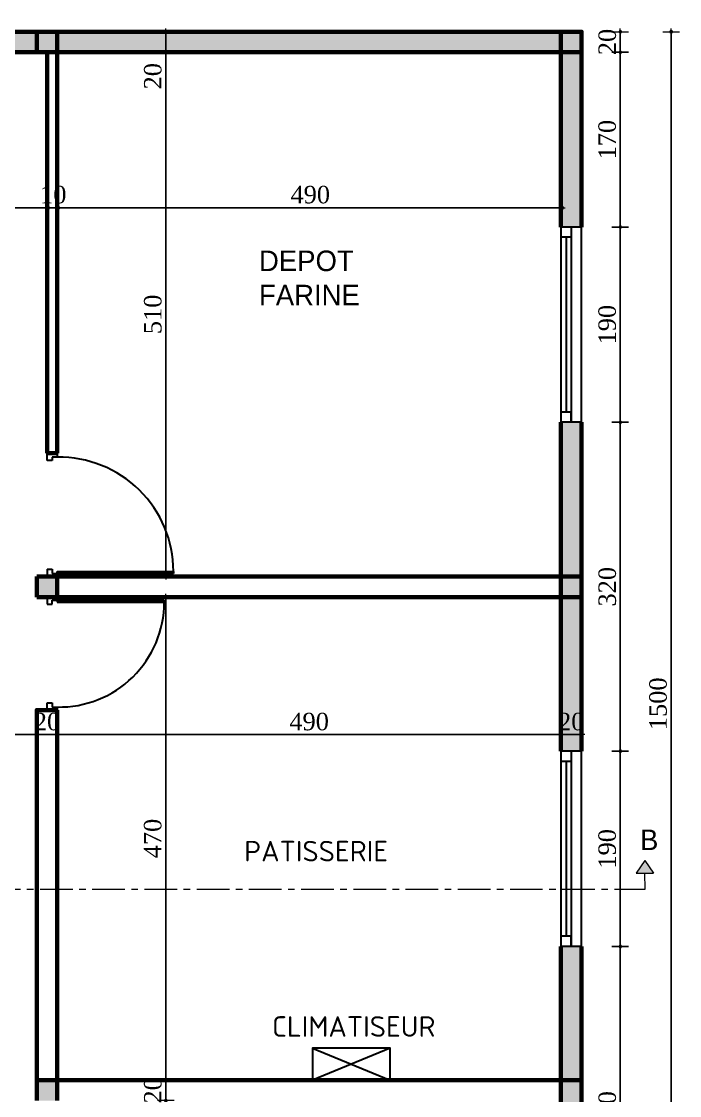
# Model space of a CAD drawing. Header units: millimetres. Extents: x -4146 to 23, y -2153 to 7365.
# Drawn here: x -2299 to -1658, y 420 to 1465 of the extents above; entities that cross this region are included whole.
import ezdxf

# ---------------------------------------------------------------- set-up
doc = ezdxf.new("R2010")
doc.units = ezdxf.units.MM
doc.linetypes.add('AXES', pattern=[50.8, 31.75, -6.35, 6.35, -6.35])
for name, color, linetype, lineweight in [('Calque1', 213, 'Continuous', 60), ('Calque4', 84, 'Continuous', 30), ('Cotation', 242, 'Continuous', 20), ('ecriture', 122, 'Continuous', 40), ('fin', 73, 'Continuous', 20), ('HA', 8, 'Continuous', 20), ('minuiserue', 3, 'Continuous', 30), ('MUR', 6, 'Continuous', 60), ('PORTE', 1, 'Continuous', 30)]:
    doc.layers.add(name, color=color, linetype=linetype, lineweight=lineweight)
doc.styles.add('cotation', font='times.ttf', dxfattribs={"height": 17})
doc.dimstyles.new('ech-100', dxfattribs={"dimtxt": 17, "dimasz": 0.02, "dimexe": 1.25, "dimexo": 0.625, "dimgap": 4, "dimtad": 1, "dimdec": 0, "dimtxsty": 'cotation', "dimblk": 'cotation', "dimcen": 2, "dimse1": 1, "dimse2": 1, "dimadec": 0, "dimazin": 0, "dimtfac": 1, "dimtdec": 0, "dimtix": 1, "dimtmove": 0, "dimatfit": 3, "dimldrblk": 'cotation', "dimfxl": 1.25, "dimtolj": 1, "dimarcsym": 0})

# ---------------------------------------------------------------- blocks, each defined once
blk = doc.blocks.new('cotation')
at = {"layer": 'Cotation'}
h = blk.add_hatch(color=256, dxfattribs=at)
h.paths.add_polyline_path([(57.15, 0), (62.15, 0, 0.41421356), (0, 62.15), (0, 57.15, -0.41421356)])
h.paths.add_polyline_path([(0, -57.15), (0, -62.15, 0.41421356), (62.15, 0), (57.15, 0, -0.41421356)])
h.paths.add_polyline_path([(0, -62.15), (0, -57.15, -0.41421356), (-57.15, 0), (-62.15, 0, 0.41421356)])
h.paths.add_polyline_path([(0, 57.15), (0, 62.15, 0.41421356), (-62.15, 0), (-57.15, 0, -0.41421356)])
for p, q in [((-152.4, 0), (152.4, 0)), ((0, 406.4), (0, -406.4))]:
    blk.add_line(p, q, dxfattribs=at)
for radius, start, end in [(62.15, 0, 180), (62.15, 180, 0), (57.15, 0, 180), (57.15, 180, 0)]:
    blk.add_arc((0, 0), radius, start, end, dxfattribs=at)
blk = doc.blocks.new('*D14')
at = {"layer": 'Defpoints', "color": 0}
for p in [(-1753.8, 1454.8), (-1753.8, 1434.8), (-1716.1, 1434.8)]:
    blk.add_point(p, dxfattribs=at)
at = {"layer": 'HA', "color": 0, "lineweight": -2}
blk.add_line((-1716.1, 1454.8), (-1716.1, 1434.8), dxfattribs=at)
at = {"layer": 'HA', "color": 0, "lineweight": -2, "xscale": 0.02, "yscale": 0.02, "zscale": 0.02}
for p, rotation in [((-1716.1, 1454.8), 90), ((-1716.1, 1434.8), 270)]:
    blk.add_blockref('cotation', p, dxfattribs=dict(at, rotation=rotation))
at = {"layer": 'HA', "color": 0, "insert": (-1728.7, 1444.8), "char_height": 17, "attachment_point": 5, "rotation": 90, "style": 'cotation'}
blk.add_mtext('\\A1;20', dxfattribs=at)
blk = doc.blocks.new('*D15')
at = {"layer": 'Defpoints', "color": 0}
for p in [(-1753.8, 1434.8), (-1753.8, 1264.8), (-1716.1, 1264.8)]:
    blk.add_point(p, dxfattribs=at)
at = {"layer": 'HA', "color": 0, "lineweight": -2}
blk.add_line((-1716.1, 1434.8), (-1716.1, 1264.8), dxfattribs=at)
at = {"layer": 'HA', "color": 0, "lineweight": -2, "xscale": 0.02, "yscale": 0.02, "zscale": 0.02}
for p, rotation in [((-1716.1, 1434.8), 90), ((-1716.1, 1264.8), 270)]:
    blk.add_blockref('cotation', p, dxfattribs=dict(at, rotation=rotation))
at = {"layer": 'HA', "color": 0, "insert": (-1728.8, 1349.8), "char_height": 17, "attachment_point": 5, "rotation": 90, "style": 'cotation'}
blk.add_mtext('\\A1;170', dxfattribs=at)
blk = doc.blocks.new('*D16')
at = {"layer": 'Defpoints', "color": 0}
for p in [(-1753.8, 1264.8), (-1753.8, 1074.8), (-1716.1, 1074.8)]:
    blk.add_point(p, dxfattribs=at)
at = {"layer": 'HA', "color": 0, "lineweight": -2}
blk.add_line((-1716.1, 1264.8), (-1716.1, 1074.8), dxfattribs=at)
at = {"layer": 'HA', "color": 0, "lineweight": -2, "xscale": 0.02, "yscale": 0.02, "zscale": 0.02}
for p, rotation in [((-1716.1, 1264.8), 90), ((-1716.1, 1074.8), 270)]:
    blk.add_blockref('cotation', p, dxfattribs=dict(at, rotation=rotation))
at = {"layer": 'HA', "color": 0, "insert": (-1728.8, 1169.8), "char_height": 17, "attachment_point": 5, "rotation": 90, "style": 'cotation'}
blk.add_mtext('\\A1;190', dxfattribs=at)
blk = doc.blocks.new('*D17')
at = {"layer": 'Defpoints', "color": 0}
for p in [(-1753.8, 1074.8), (-1753.8, 754.8), (-1716.1, 754.8)]:
    blk.add_point(p, dxfattribs=at)
at = {"layer": 'HA', "color": 0, "lineweight": -2}
blk.add_line((-1716.1, 1074.8), (-1716.1, 754.8), dxfattribs=at)
at = {"layer": 'HA', "color": 0, "lineweight": -2, "xscale": 0.02, "yscale": 0.02, "zscale": 0.02}
for p, rotation in [((-1716.1, 1074.8), 90), ((-1716.1, 754.8), 270)]:
    blk.add_blockref('cotation', p, dxfattribs=dict(at, rotation=rotation))
at = {"layer": 'HA', "color": 0, "insert": (-1728.7, 914.8), "char_height": 17, "attachment_point": 5, "rotation": 90, "style": 'cotation'}
blk.add_mtext('\\A1;320', dxfattribs=at)
blk = doc.blocks.new('*D18')
at = {"layer": 'Defpoints', "color": 0}
for p in [(-1753.8, 754.8), (-1753.8, 564.8), (-1716.1, 564.8)]:
    blk.add_point(p, dxfattribs=at)
at = {"layer": 'HA', "color": 0, "lineweight": -2}
blk.add_line((-1716.1, 754.8), (-1716.1, 564.8), dxfattribs=at)
at = {"layer": 'HA', "color": 0, "lineweight": -2, "xscale": 0.02, "yscale": 0.02, "zscale": 0.02}
for p, rotation in [((-1716.1, 754.8), 90), ((-1716.1, 564.8), 270)]:
    blk.add_blockref('cotation', p, dxfattribs=dict(at, rotation=rotation))
at = {"layer": 'HA', "color": 0, "insert": (-1728.8, 659.8), "char_height": 17, "attachment_point": 5, "rotation": 90, "style": 'cotation'}
blk.add_mtext('\\A1;190', dxfattribs=at)
blk = doc.blocks.new('*D19')
at = {"layer": 'Defpoints', "color": 0}
for p in [(-1753.8, 564.8), (-1753.8, 244.8), (-1716.1, 244.8)]:
    blk.add_point(p, dxfattribs=at)
at = {"layer": 'HA', "color": 0, "lineweight": -2}
blk.add_line((-1716.1, 564.8), (-1716.1, 244.8), dxfattribs=at)
at = {"layer": 'HA', "color": 0, "lineweight": -2, "xscale": 0.02, "yscale": 0.02, "zscale": 0.02}
for p, rotation in [((-1716.1, 564.8), 90), ((-1716.1, 244.8), 270)]:
    blk.add_blockref('cotation', p, dxfattribs=dict(at, rotation=rotation))
at = {"layer": 'HA', "color": 0, "insert": (-1728.7, 404.8), "char_height": 17, "attachment_point": 5, "rotation": 90, "style": 'cotation'}
blk.add_mtext('\\A1;320', dxfattribs=at)
blk = doc.blocks.new('*D22')
at = {"layer": 'Defpoints', "color": 0}
for p in [(-1753.8, 1454.8), (-1753.8, -45.2), (-1666.6, -45.2)]:
    blk.add_point(p, dxfattribs=at)
at = {"layer": 'HA', "color": 0, "lineweight": -2}
blk.add_line((-1666.6, 1454.8), (-1666.6, -45.2), dxfattribs=at)
at = {"layer": 'HA', "color": 0, "lineweight": -2, "xscale": 0.02, "yscale": 0.02, "zscale": 0.02}
for p, rotation in [((-1666.6, 1454.8), 90), ((-1666.6, -45.2), 270)]:
    blk.add_blockref('cotation', p, dxfattribs=dict(at, rotation=rotation))
at = {"layer": 'HA', "color": 0, "insert": (-1679.3, 800.9), "char_height": 17, "attachment_point": 5, "rotation": 90, "style": 'cotation'}
blk.add_mtext('\\A1;1500', dxfattribs=at)
blk = doc.blocks.new('*D40')
at = {"layer": 'Defpoints', "color": 0}
for p in [(-2110.9, 434.8), (-2158.2, 414.8), (-2110.9, 414.8)]:
    blk.add_point(p, dxfattribs=at)
at = {"layer": 'HA', "color": 0, "lineweight": -2}
blk.add_line((-2158.2, 434.8), (-2158.2, 414.8), dxfattribs=at)
at = {"layer": 'HA', "color": 0, "lineweight": -2, "xscale": 0.02, "yscale": 0.02, "zscale": 0.02}
for p, rotation in [((-2158.2, 434.8), 90), ((-2158.2, 414.8), 270)]:
    blk.add_blockref('cotation', p, dxfattribs=dict(at, rotation=rotation))
at = {"layer": 'HA', "color": 0, "insert": (-2170.8, 424.8), "char_height": 17, "attachment_point": 5, "rotation": 90, "style": 'cotation'}
blk.add_mtext('\\A1;20', dxfattribs=at)
blk = doc.blocks.new('*D43')
at = {"layer": 'Defpoints', "color": 0}
for p in [(-2158.2, 904.8), (-2157, 904.8), (-2110.9, 434.8)]:
    blk.add_point(p, dxfattribs=at)
at = {"layer": 'HA', "color": 0, "lineweight": -2}
blk.add_line((-2158.2, 434.8), (-2158.2, 904.8), dxfattribs=at)
at = {"layer": 'HA', "color": 0, "lineweight": -2, "xscale": 0.02, "yscale": 0.02, "zscale": 0.02}
for p, rotation in [((-2158.2, 904.8), 90), ((-2158.2, 434.8), 270)]:
    blk.add_blockref('cotation', p, dxfattribs=dict(at, rotation=rotation))
at = {"layer": 'HA', "color": 0, "insert": (-2170.9, 669.8), "char_height": 17, "attachment_point": 5, "rotation": 90, "style": 'cotation'}
blk.add_mtext('\\A1;470', dxfattribs=at)
blk = doc.blocks.new('*D44')
at = {"layer": 'Defpoints', "color": 0}
for p in [(-2159.7, 1434.8), (-2158.2, 1434.8), (-2157, 924.8)]:
    blk.add_point(p, dxfattribs=at)
at = {"layer": 'HA', "color": 0, "lineweight": -2}
blk.add_line((-2158.2, 924.8), (-2158.2, 1434.8), dxfattribs=at)
at = {"layer": 'HA', "color": 0, "lineweight": -2, "xscale": 0.02, "yscale": 0.02, "zscale": 0.02}
for p, rotation in [((-2158.2, 1434.8), 90), ((-2158.2, 924.8), 270)]:
    blk.add_blockref('cotation', p, dxfattribs=dict(at, rotation=rotation))
at = {"layer": 'HA', "color": 0, "insert": (-2170.8, 1179.8), "char_height": 17, "attachment_point": 5, "rotation": 90, "style": 'cotation'}
blk.add_mtext('\\A1;510', dxfattribs=at)
blk = doc.blocks.new('*D45')
at = {"layer": 'Defpoints', "color": 0}
for p in [(-2158.2, 1454.8), (-2157.4, 1454.8), (-2159.7, 1434.8)]:
    blk.add_point(p, dxfattribs=at)
at = {"layer": 'HA', "color": 0, "lineweight": -2}
for p, q in [((-2158.2, 1454.8), (-2158.2, 1434.8)), ((-2158.2, 1434.8), (-2158.2, 1395.7))]:
    blk.add_line(p, q, dxfattribs=at)
at = {"layer": 'HA', "color": 0, "lineweight": -2, "xscale": 0.02, "yscale": 0.02, "zscale": 0.02}
for p, rotation in [((-2158.2, 1454.8), 90), ((-2158.2, 1434.8), 270)]:
    blk.add_blockref('cotation', p, dxfattribs=dict(at, rotation=rotation))
at = {"layer": 'HA', "color": 0, "insert": (-2170.8, 1411.5), "char_height": 17, "attachment_point": 5, "rotation": 90, "style": 'cotation'}
blk.add_mtext('\\A1;20', dxfattribs=at)
blk = doc.blocks.new('*D98')
at = {"layer": 'Defpoints', "color": 0}
for p in [(-2463.8, 770.9), (-2283.8, 770.9), (-2283.8, 770.9)]:
    blk.add_point(p, dxfattribs=at)
at = {"layer": 'HA', "color": 0, "lineweight": -2}
blk.add_line((-2463.8, 770.9), (-2283.8, 770.9), dxfattribs=at)
at = {"layer": 'HA', "color": 0, "lineweight": -2, "xscale": 0.02, "yscale": 0.02, "zscale": 0.02, "rotation": 180}
blk.add_blockref('cotation', (-2463.8, 770.9), dxfattribs=at)
at = {"layer": 'HA', "color": 0, "lineweight": -2, "xscale": 0.02, "yscale": 0.02, "zscale": 0.02}
blk.add_blockref('cotation', (-2283.8, 770.9), dxfattribs=at)
at = {"layer": 'HA', "color": 0, "insert": (-2373.8, 783.5), "char_height": 17, "attachment_point": 5, "style": 'cotation'}
blk.add_mtext('\\A1;180', dxfattribs=at)
blk = doc.blocks.new('*D99')
at = {"layer": 'Defpoints', "color": 0}
for p in [(-2283.8, 770.9), (-2263.8, 770.9), (-2263.8, 770.9)]:
    blk.add_point(p, dxfattribs=at)
at = {"layer": 'HA', "color": 0, "lineweight": -2}
for p, q in [((-2283.8, 770.9), (-2283.8, 770.9)), ((-2283.8, 770.9), (-2263.8, 770.9)), ((-2263.8, 770.9), (-2263.8, 770.9))]:
    blk.add_line(p, q, dxfattribs=at)
at = {"layer": 'HA', "color": 0, "lineweight": -2, "xscale": 0.02, "yscale": 0.02, "zscale": 0.02}
blk.add_blockref('cotation', (-2283.8, 770.9), dxfattribs=at)
at = {"layer": 'HA', "color": 0, "lineweight": -2, "xscale": 0.02, "yscale": 0.02, "zscale": 0.02, "rotation": 180}
blk.add_blockref('cotation', (-2263.8, 770.9), dxfattribs=at)
at = {"layer": 'HA', "color": 0, "insert": (-2273.8, 783.5), "char_height": 17, "attachment_point": 5, "style": 'cotation'}
blk.add_mtext('\\A1;20', dxfattribs=at)
blk = doc.blocks.new('*D100')
at = {"layer": 'Defpoints', "color": 0}
for p in [(-2263.8, 770.9), (-1773.8, 770.9), (-1773.8, 770.9)]:
    blk.add_point(p, dxfattribs=at)
at = {"layer": 'HA', "color": 0, "lineweight": -2}
blk.add_line((-2263.8, 770.9), (-1773.8, 770.9), dxfattribs=at)
at = {"layer": 'HA', "color": 0, "lineweight": -2, "xscale": 0.02, "yscale": 0.02, "zscale": 0.02, "rotation": 180}
blk.add_blockref('cotation', (-2263.8, 770.9), dxfattribs=at)
at = {"layer": 'HA', "color": 0, "lineweight": -2, "xscale": 0.02, "yscale": 0.02, "zscale": 0.02}
blk.add_blockref('cotation', (-1773.8, 770.9), dxfattribs=at)
at = {"layer": 'HA', "color": 0, "insert": (-2018.8, 783.5), "char_height": 17, "attachment_point": 5, "style": 'cotation'}
blk.add_mtext('\\A1;490', dxfattribs=at)
blk = doc.blocks.new('*D101')
at = {"layer": 'Defpoints', "color": 0}
for p in [(-1773.8, 770.9), (-1753.8, 770.9), (-1753.8, 770.9)]:
    blk.add_point(p, dxfattribs=at)
at = {"layer": 'HA', "color": 0, "lineweight": -2}
for p, q in [((-1773.8, 770.9), (-1773.8, 770.9)), ((-1773.8, 770.9), (-1753.8, 770.9)), ((-1753.8, 770.9), (-1753.8, 770.9))]:
    blk.add_line(p, q, dxfattribs=at)
at = {"layer": 'HA', "color": 0, "lineweight": -2, "xscale": 0.02, "yscale": 0.02, "zscale": 0.02}
blk.add_blockref('cotation', (-1773.8, 770.9), dxfattribs=at)
at = {"layer": 'HA', "color": 0, "lineweight": -2, "xscale": 0.02, "yscale": 0.02, "zscale": 0.02, "rotation": 180}
blk.add_blockref('cotation', (-1753.8, 770.9), dxfattribs=at)
at = {"layer": 'HA', "color": 0, "insert": (-1763.8, 783.5), "char_height": 17, "attachment_point": 5, "style": 'cotation'}
blk.add_mtext('\\A1;20', dxfattribs=at)
blk = doc.blocks.new('*D102')
at = {"layer": 'Defpoints', "color": 0}
for p in [(-2262.7, 1283.5), (-2262.7, 1283.5), (-1772.7, 1283.5)]:
    blk.add_point(p, dxfattribs=at)
at = {"layer": 'HA', "color": 0, "lineweight": -2}
blk.add_line((-1772.7, 1283.5), (-2262.6, 1283.5), dxfattribs=at)
at = {"layer": 'HA', "color": 0, "lineweight": -2, "xscale": 0.02, "yscale": 0.02, "zscale": 0.02, "rotation": 180}
blk.add_blockref('cotation', (-2262.7, 1283.5), dxfattribs=at)
at = {"layer": 'HA', "color": 0, "lineweight": -2, "xscale": 0.02, "yscale": 0.02, "zscale": 0.02}
blk.add_blockref('cotation', (-1772.7, 1283.5), dxfattribs=at)
at = {"layer": 'HA', "color": 0, "insert": (-2017.7, 1296.2), "char_height": 17, "attachment_point": 5, "style": 'cotation'}
blk.add_mtext('\\A1;490', dxfattribs=at)
blk = doc.blocks.new('*D103')
at = {"layer": 'Defpoints', "color": 0}
for p in [(-2272.7, 1283.5), (-2272.7, 1283.5), (-2262.7, 1283.5)]:
    blk.add_point(p, dxfattribs=at)
at = {"layer": 'HA', "color": 0, "lineweight": -2}
for p, q in [((-2272.7, 1283.5), (-2272.7, 1283.5)), ((-2262.7, 1283.5), (-2272.7, 1283.5)), ((-2262.6, 1283.5), (-2262.6, 1283.5))]:
    blk.add_line(p, q, dxfattribs=at)
at = {"layer": 'HA', "color": 0, "lineweight": -2, "xscale": 0.02, "yscale": 0.02, "zscale": 0.02}
blk.add_blockref('cotation', (-2272.7, 1283.5), dxfattribs=at)
at = {"layer": 'HA', "color": 0, "lineweight": -2, "xscale": 0.02, "yscale": 0.02, "zscale": 0.02, "rotation": 180}
blk.add_blockref('cotation', (-2262.7, 1283.5), dxfattribs=at)
at = {"layer": 'HA', "color": 0, "insert": (-2267.7, 1296.2), "char_height": 17, "attachment_point": 5, "style": 'cotation'}
blk.add_mtext('\\A1;10', dxfattribs=at)
blk = doc.blocks.new('*D104')
at = {"layer": 'Defpoints', "color": 0}
for p in [(-2387.7, 1283.5), (-2387.7, 1283.5), (-2272.7, 1283.5)]:
    blk.add_point(p, dxfattribs=at)
at = {"layer": 'HA', "color": 0, "lineweight": -2}
blk.add_line((-2272.7, 1283.5), (-2387.6, 1283.5), dxfattribs=at)
at = {"layer": 'HA', "color": 0, "lineweight": -2, "xscale": 0.02, "yscale": 0.02, "zscale": 0.02, "rotation": 180}
blk.add_blockref('cotation', (-2387.7, 1283.5), dxfattribs=at)
at = {"layer": 'HA', "color": 0, "lineweight": -2, "xscale": 0.02, "yscale": 0.02, "zscale": 0.02}
blk.add_blockref('cotation', (-2272.7, 1283.5), dxfattribs=at)
at = {"layer": 'HA', "color": 0, "insert": (-2330.2, 1296.2), "char_height": 17, "attachment_point": 5, "style": 'cotation'}
blk.add_mtext('\\A1;115', dxfattribs=at)

msp = doc.modelspace()

# ---------------------------------------------------------------- hatches: boundary and pattern name
at = {"layer": 'fin'}
h = msp.add_hatch(color=256, dxfattribs=at)
h.paths.add_polyline_path([(-1692.194, 648.586), (-1700.528, 636.119), (-1683.644, 636.266)])
h.paths.add_polyline_path([(-2798.096, 1107.021), (-2806.331, 1095.225), (-2789.861, 1095.225)])
at = {"layer": 'HA'}
h = msp.add_hatch(color=256, dxfattribs=at)
h.paths.add_polyline_path([(-2263.804, 1454.771), (-2283.804, 1454.771), (-2283.804, 1434.771), (-2263.804, 1434.771)])
h.paths.add_polyline_path([(-1773.804, 904.771), (-1753.804, 904.771), (-1753.804, 924.771), (-1773.804, 924.771)])
h.paths.add_polyline_path([(-2283.804, 924.771), (-2283.804, 904.771), (-2263.804, 904.771), (-2263.804, 924.771), (-2273.804, 924.771)])
h.paths.add_polyline_path([(-2483.804, 924.771), (-2483.804, 904.771), (-2463.804, 904.771), (-2463.804, 924.771)])
h.paths.add_polyline_path([(-2733.804, 924.771), (-2743.804, 924.771), (-2753.804, 924.771), (-2753.804, 904.771), (-2733.804, 904.771)])
h.paths.add_polyline_path([(-2283.804, 414.771), (-2263.804, 414.771), (-2263.804, 434.771), (-2283.804, 434.771)])
h.paths.add_polyline_path([(-1773.804, 434.771), (-1773.804, 414.771), (-1753.804, 414.771), (-1753.804, 434.771)])
h.paths.add_polyline_path([(-1753.804, -25.229), (-1773.804, -25.229), (-1773.804, -45.229), (-1753.804, -45.229)])
h.paths.add_polyline_path([(-2263.804, -45.229), (-2263.804, -25.229), (-2283.804, -25.229), (-2283.804, -45.229)])
h.paths.add_polyline_path([(-2753.804, -45.229), (-2733.804, -45.229), (-2733.804, -25.229), (-2753.804, -25.229)])
h.paths.add_polyline_path([(-2753.804, 414.771), (-2733.804, 414.771), (-2733.804, 434.771), (-2753.804, 434.771)])
at = {"layer": 'HA', "ltscale": 5}
msp.add_hatch(color=256, dxfattribs=at).paths.add_polyline_path([(-1773.804, 1454.771), (-1773.804, 1434.771), (-1753.804, 1434.771), (-1753.804, 1454.771)])
at = {"layer": 'PORTE'}
h = msp.add_hatch(color=256, dxfattribs=at)
h.paths.add_polyline_path([(-1753.804, 1434.771), (-1773.804, 1434.771), (-1773.804, 1264.771), (-1753.804, 1264.771)])
h.paths.add_polyline_path([(-1753.804, 1074.771), (-1773.804, 1074.771), (-1773.804, 924.771), (-1753.804, 924.771)])
h.paths.add_polyline_path([(-1773.804, 1454.771), (-1786.804, 1454.771), (-2263.804, 1454.771), (-2263.804, 1434.771), (-1786.804, 1434.771), (-1773.804, 1434.771)])
h.paths.add_polyline_path([(-2283.804, 1454.771), (-2463.804, 1454.771), (-2463.804, 1434.771), (-2283.804, 1434.771)])
h.paths.add_polyline_path([(-2483.804, 1454.771), (-2671.409, 1454.771), (-2671.409, 1434.771), (-2483.804, 1434.771)])
h.paths.add_polyline_path([(-2671.409, 1454.771), (-2733.804, 1454.771), (-2733.804, 1434.771), (-2671.409, 1434.771)])
h.paths.add_polyline_path([(-2698.202, 1424.771), (-2698.202, 1464.771), (-2728.202, 1464.771), (-2728.202, 1424.771)], flags=9)
h = msp.add_hatch(color=256, dxfattribs=at)
h.paths.add_polyline_path([(-1753.804, 54.771), (-1773.804, 54.771), (-1773.804, -5.229), (-1773.804, -25.229), (-1753.804, -25.229)])
h.paths.add_polyline_path([(-1773.804, -25.229), (-1970.651, -25.229), (-2033.804, -25.229), (-2263.804, -25.229), (-2263.804, -45.229), (-1773.804, -45.229)])
h.paths.add_polyline_path([(-1753.804, 414.771), (-1773.804, 414.771), (-1773.804, 244.771), (-1753.804, 244.771)])
h.paths.add_polyline_path([(-1753.804, 564.771), (-1773.804, 564.771), (-1773.804, 434.771), (-1753.804, 434.771)])
h.paths.add_polyline_path([(-1753.804, 904.771), (-1773.804, 904.771), (-1773.804, 754.771), (-1768.804, 754.771), (-1753.804, 754.771)])

# ---------------------------------------------------------------- linework, layer by layer
at = {"color": 6}
msp.add_line((-2268.804, 904.771), (-2263.782, 904.771), dxfattribs=at)
at = {"layer": 'Calque1'}
msp.add_line((-1753.804, 1434.771), (-1753.804, 1454.771), dxfattribs=at)
at = {"layer": 'Calque4'}
for p, q in [((-2015.378, 465.929), (-1940.048, 434.771)), ((-1940.011, 465.928), (-2015.378, 434.771))]:
    msp.add_line(p, q, dxfattribs=at)
msp.add_lwpolyline([(-2015.378, 434.771), (-1940.048, 434.771), (-1940.011, 465.928), (-2015.378, 465.929)], close=True, dxfattribs=at)
at = {"layer": 'fin'}
for p, q in [((-1692.194, 648.586), (-1700.528, 636.119)), ((-1692.194, 648.586), (-1683.644, 636.266)), ((-1700.528, 636.119), (-1683.644, 636.266))]:
    msp.add_line(p, q, dxfattribs=at)
at = {"layer": 'fin', "linetype": 'AXES'}
for p, q in [((-1691.949, 620.442), (-1692.086, 636.192)), ((-2331.368, 620.442), (-1691.949, 620.442))]:
    msp.add_line(p, q, dxfattribs=at)
at = {"layer": 'minuiserue'}
for p, q in [((-1773.804, 1264.771), (-1773.804, 1074.771)), ((-1753.804, 1264.771), (-1773.804, 1264.771)), ((-1763.804, 1264.771), (-1763.804, 1074.771)), ((-1763.804, 1264.771), (-1763.804, 1254.771)), ((-1753.804, 1074.771), (-1753.804, 1264.771)), ((-1763.804, 1254.771), (-1773.804, 1254.771)), ((-1768.804, 1254.771), (-1768.804, 1084.771)), ((-1763.804, 1084.771), (-1773.804, 1084.771)), ((-1763.804, 1074.771), (-1763.804, 1084.771)), ((-1753.804, 1074.771), (-1773.804, 1074.771)), ((-2273.804, 1044.771), (-2263.804, 1044.771)), ((-2273.804, 1037.771), (-2273.804, 1044.771)), ((-2268.804, 1037.771), (-2273.804, 1037.771)), ((-2263.804, 1040.771), (-2268.804, 1040.771)), ((-2268.804, 1040.771), (-2268.804, 1037.771)), ((-2263.804, 1044.771), (-2263.804, 1040.771)), ((-2273.804, 931.771), (-2273.804, 924.771)), ((-2273.804, 931.771), (-2268.804, 931.771)), ((-2268.804, 931.771), (-2268.804, 927.771)), ((-2273.804, 924.771), (-2263.804, 924.771)), ((-2268.804, 927.771), (-2263.804, 927.771)), ((-2263.804, 929.771), (-2150.804, 929.771)), ((-2263.804, 927.771), (-2263.804, 929.771)), ((-2263.804, 927.771), (-2263.804, 924.771)), ((-2263.804, 927.771), (-2150.804, 927.771)), ((-2150.804, 929.771), (-2150.804, 927.771)), ((-2263.782, 904.771), (-2273.782, 904.771)), ((-2273.782, 904.771), (-2273.782, 897.771)), ((-2268.782, 897.771), (-2268.782, 901.771)), ((-2268.782, 901.771), (-2263.782, 901.771)), ((-2263.782, 904.771), (-2263.782, 899.771)), ((-2263.782, 901.771), (-2159.782, 901.771)), ((-2263.782, 899.771), (-2159.782, 899.771)), ((-2159.782, 901.771), (-2159.782, 899.771)), ((-2273.782, 897.771), (-2268.782, 897.771)), ((-2273.804, 794.771), (-2273.804, 801.771)), ((-2273.804, 801.771), (-2268.804, 801.771)), ((-2263.804, 794.771), (-2273.804, 794.771)), ((-2268.804, 801.771), (-2268.804, 797.771)), ((-2268.804, 797.771), (-2263.804, 797.771)), ((-2263.804, 797.771), (-2263.804, 794.771)), ((-1773.804, 754.771), (-1773.804, 564.771)), ((-1768.804, 754.771), (-1773.804, 754.771)), ((-1753.804, 754.771), (-1768.804, 754.771)), ((-1763.804, 754.771), (-1763.804, 564.771)), ((-1763.804, 754.771), (-1763.804, 744.771)), ((-1753.804, 564.771), (-1753.804, 754.771)), ((-1763.804, 744.771), (-1773.804, 744.771)), ((-1768.804, 744.771), (-1768.804, 574.771)), ((-1763.804, 574.771), (-1773.804, 574.771)), ((-1763.804, 564.771), (-1763.804, 574.771)), ((-1753.804, 564.771), (-1773.804, 564.771))]:
    msp.add_line(p, q, dxfattribs=at)
for centre, radius, start, end in [((-2261.822, 929.771), 111.018, 0, 91.023112), ((-2261.802, 899.771), 102.02, 268.875097, 0)]:
    msp.add_arc(centre, radius, start, end, dxfattribs=at)
at = {"layer": 'MUR'}
for p, q in [((-1786.804, 1454.771), (-2753.804, 1454.771)), ((-2463.804, 1454.771), (-2283.804, 1454.771)), ((-2273.804, 1454.771), (-2283.804, 1454.771)), ((-2283.804, 1454.771), (-2283.804, 1434.771)), ((-2263.804, 1044.771), (-2263.804, 1454.771)), ((-1786.804, 1454.771), (-1773.804, 1454.771)), ((-1786.804, 1434.771), (-2733.804, 1434.771)), ((-2283.804, 1434.771), (-2263.804, 1434.771)), ((-2273.804, 1044.771), (-2273.804, 1434.771)), ((-1786.804, 1434.771), (-1773.804, 1434.771)), ((-1773.804, 1434.771), (-1773.804, 1264.771)), ((-1753.804, 1434.771), (-1753.804, 1264.771)), ((-1773.804, 1074.771), (-1773.804, 754.771)), ((-1753.804, 1074.771), (-1753.804, 754.771)), ((-2263.804, 1044.771), (-2273.804, 1044.771)), ((-2263.804, 924.771), (-2283.804, 924.771)), ((-2283.804, 924.771), (-2283.804, 904.771)), ((-2263.804, 924.771), (-2283.804, 924.771)), ((-2263.804, 924.771), (-2263.804, 904.771)), ((-1773.804, 924.771), (-2263.804, 924.771)), ((-1753.804, 924.771), (-1773.804, 924.771)), ((-2263.804, 904.771), (-2283.804, 904.771)), ((-1773.804, 904.771), (-2263.804, 904.771)), ((-1753.804, 904.771), (-1773.804, 904.771)), ((-2283.804, 434.771), (-2283.782, 794.771)), ((-2283.782, 794.771), (-2263.804, 794.771)), ((-2263.804, 794.771), (-2263.804, 534.771)), ((-1773.804, 564.771), (-1773.804, 244.771)), ((-1753.804, 564.771), (-1753.804, 244.771)), ((-2263.804, 534.771), (-2263.804, 434.771)), ((-2263.804, 434.771), (-2283.804, 434.771)), ((-2283.804, 434.771), (-2283.804, 414.771)), ((-2263.804, 434.771), (-1773.804, 434.771)), ((-2263.804, 434.771), (-2263.804, 414.771)), ((-1753.804, 434.771), (-1773.804, 434.771))]:
    msp.add_line(p, q, dxfattribs=at)
at = {"layer": 'MUR', "ltscale": 5}
msp.add_lwpolyline([(-1753.804, 1434.771), (-1773.804, 1434.771), (-1773.804, 1454.771), (-1753.804, 1454.771)], close=True, dxfattribs=at)
at = {"layer": 'MUR'}
msp.add_lwpolyline([(-2273.782, 794.771), (-2283.782, 794.771), (-2283.782, 794.772), (-2273.782, 794.772)], close=True, dxfattribs=at)

# ---------------------------------------------------------------- texts
at = {"layer": 'ecriture', "lineweight": 30, "char_height": 20, "width": 130.51064, "attachment_point": 1}
for s, insert in [('DEPOT FARINE', (-2067.576, 1241.894)), ('{\\fISOCPEUR|b0|i0|c0|p34;PATISSERIE}', (-2081.993, 667.54)), ('{\\fISOCPEUR|b0|i0|c0|p34;CLIMATISEUR}', (-2054.789, 496.93))]:
    msp.add_mtext(s, dxfattribs=dict(at, insert=insert))
at = {"layer": 'ecriture', "insert": (-1696.907, 678.547), "char_height": 20, "attachment_point": 1}
msp.add_mtext_dynamic_manual_height_columns('B', width=194.01183, gutter_width=12.5, heights=[0], dxfattribs=at)

# ---------------------------------------------------------------- dimensions: what is measured, and where the dimension line sits
at = {"layer": 'HA'}
for base, p1, p2, picture, middle in [((-2158.184, 1454.771), (-2159.728, 1434.771), (-2157.423, 1454.771), '*D45', (-2158.184, 1411.496)), ((-1716.089, 1434.771), (-1753.804, 1454.771), (-1753.804, 1434.771), '*D14', (-1716.089, 1444.771)), ((-1666.615, -45.229), (-1753.804, 1454.771), (-1753.804, -45.229), '*D22', (-1666.615, 800.934)), ((-2158.184, 414.771), (-2110.927, 434.771), (-2110.927, 414.771), '*D40', (-2158.184, 424.771))]:
    dim = msp.add_linear_dim(base=base, p1=p1, p2=p2, angle=90, dimstyle='ech-100', dxfattribs=at)
    dim.commit()
    dim.dimension.update_dxf_attribs({"geometry": picture, "text_midpoint": middle, "dimtype": 160})
for base, p1, p2, picture, middle in [((-2158.184, 1434.771), (-2157.03, 924.771), (-2159.728, 1434.771), '*D44', (-2170.831, 1179.771)), ((-1716.089, 1264.771), (-1753.804, 1434.771), (-1753.804, 1264.771), '*D15', (-1728.761, 1349.771)), ((-1716.089, 1074.771), (-1753.804, 1264.771), (-1753.804, 1074.771), '*D16', (-1728.761, 1169.771)), ((-1716.089, 754.771), (-1753.804, 1074.771), (-1753.804, 754.771), '*D17', (-1728.736, 914.771)), ((-2158.184, 904.771), (-2110.927, 434.771), (-2157.03, 904.771), '*D43', (-2170.856, 669.771)), ((-1716.089, 564.771), (-1753.804, 754.771), (-1753.804, 564.771), '*D18', (-1728.761, 659.771)), ((-1716.089, 244.771), (-1753.804, 564.771), (-1753.804, 244.771), '*D19', (-1728.736, 404.771))]:
    dim = msp.add_linear_dim(base=base, p1=p1, p2=p2, angle=90, dimstyle='ech-100', dxfattribs=at)
    dim.commit()
    dim.dimension.update_dxf_attribs({"geometry": picture, "text_midpoint": middle})
for base, p1, p2, picture, middle in [((-2387.661, 1283.517), (-2272.661, 1283.517), (-2387.661, 1283.517), '*D104', (-2330.161, 1296.164)), ((-2272.661, 1283.517), (-2262.661, 1283.517), (-2272.661, 1283.517), '*D103', (-2267.661, 1296.164)), ((-2283.783, 770.87), (-2463.804, 770.87), (-2283.783, 770.858), '*D98', (-2373.794, 783.517)), ((-2263.804, 770.87), (-2283.783, 770.858), (-2263.804, 770.87), '*D99', (-2273.794, 783.517)), ((-1773.804, 770.87), (-2263.804, 770.87), (-1773.804, 770.87), '*D100', (-2018.804, 783.542)), ((-1753.804, 770.87), (-1773.804, 770.87), (-1753.804, 770.87), '*D101', (-1763.804, 783.517))]:
    dim = msp.add_linear_dim(base=base, p1=p1, p2=p2, dimstyle='ech-100', override={"dimtmove": 1}, dxfattribs=at)
    dim.commit()
    dim.dimension.update_dxf_attribs({"geometry": picture, "text_midpoint": middle})
dim = msp.add_linear_dim(base=(-2262.661, 1283.517), p1=(-1772.661, 1283.517), p2=(-2262.661, 1283.517), dimstyle='ech-100', dxfattribs=at)
dim.commit()
dim.dimension.update_dxf_attribs({"geometry": '*D102', "text_midpoint": (-2017.661, 1296.188)})

doc.saveas('drawing.dxf')
